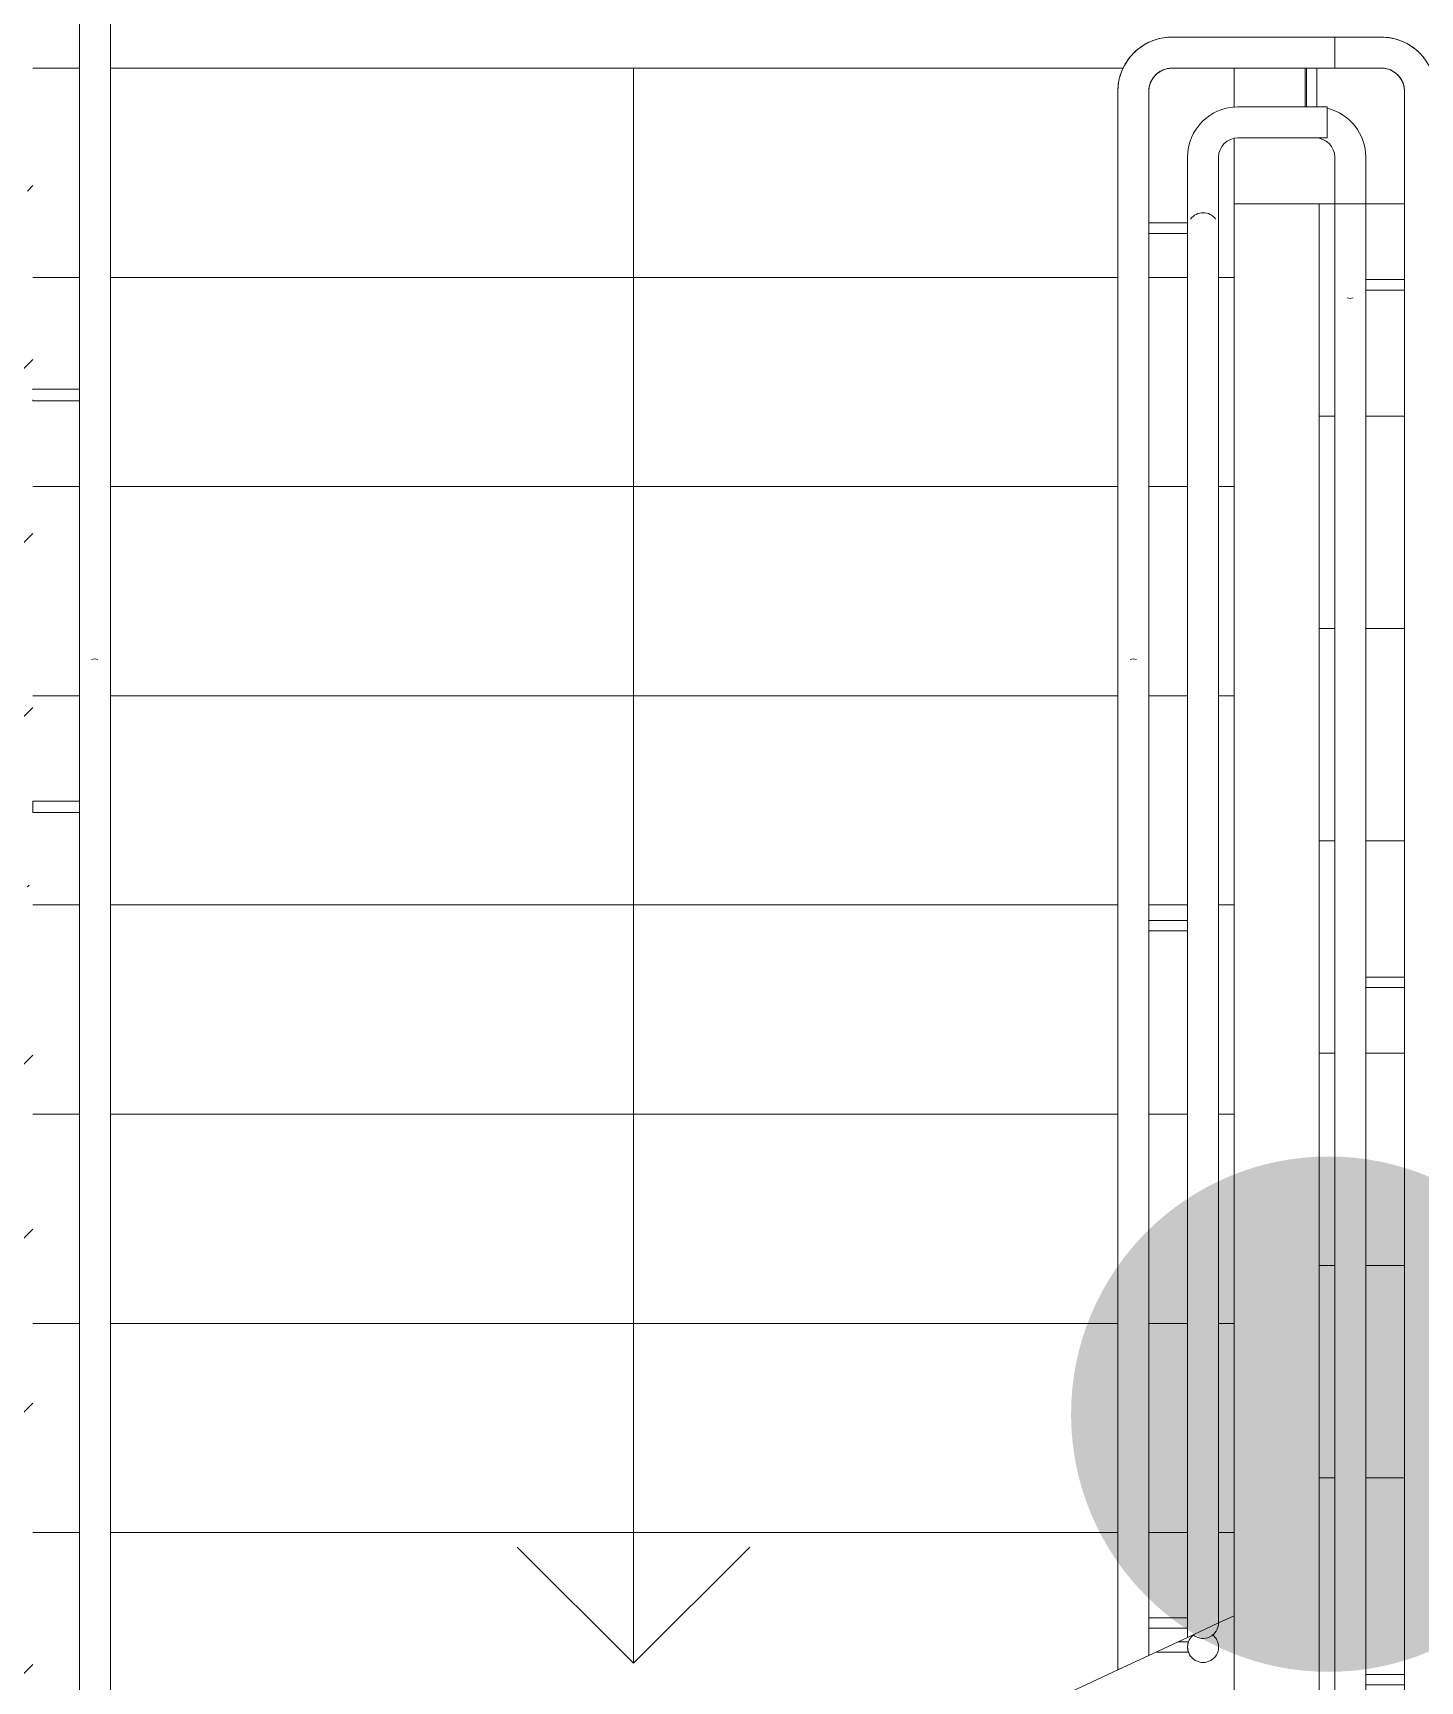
# Model space of a CAD drawing. Header units: millimetres. Extents: x -515342 to 330399, y -224905 to 507333.
# Drawn here: x -288201 to -286411, y 126217 to 128344 of the extents above; entities that cross this region are included whole.
import ezdxf

# ---------------------------------------------------------------- set-up
doc = ezdxf.new("R2010")
doc.units = ezdxf.units.MM
doc.layers.get('0').update_dxf_attribs({"lineweight": 0})
for name, color, linetype, lineweight in [('Лестницы', 7, 'Continuous', 0), ('Ограждение', 7, 'Continuous', 0), ('Стены внутренние', 7, 'Continuous', 0), ('Стрелки вверх', 7, 'Continuous', 0), ('экспертиза ДУ', 1, 'Continuous', 0)]:
    doc.layers.add(name, color=color, linetype=linetype, lineweight=lineweight)

# ---------------------------------------------------------------- blocks, each defined once
blk = doc.blocks.new('СД_Люблино_Фасады_rvt-1-О_АР_П_2__3_400_План 2 этажа')
at = {"layer": 'Стены внутренние'}
h = blk.add_hatch(dxfattribs=at)
h.set_pattern_fill('FP_1', color=256, style=0, pattern_type=2)
h.set_pattern_definition([(45, (0, 0), (-224.5064, 224.5064), []), (45, (224.5, 0), (-224.5064, 224.5064), [396.875, -79.375, 3.353, -76.022])])
h.paths.add_polyline_path([(85825, -300), (85825, 2975), (85325, 2975), (85325, -300)])
blk = doc.blocks.new('Ограждение - АР_Ограждение_Балясина_D40_900 для 1500-10049730-О_АР_П_2__3_400_План 2 этажа')
at = {"layer": 'Ограждение'}
for p, q in [((-20, 6.7), (-60, 6.7)), ((-60, -6.7), (-20, -6.7))]:
    blk.add_line(p, q, dxfattribs=at)
at = {"layer": 'Ограждение', "flags": 128}
for points in [[(-69.7, 6.7), (-68.6, 6.7), (-67.4, 6.7), (-66.3, 6.7), (-65.1, 6.7), (-63.9, 6.7), (-62.7, 6.7), (-61.5, 6.7), (-60.3, 6.7), (-60, 6.7)], [(-60, -6.7), (-61.2, -6.7), (-62.4, -6.7), (-63.6, -6.7), (-64.8, -6.7), (-66, -6.7), (-67.1, -6.7), (-68.3, -6.7), (-69.4, -6.7)]]:
    blk.add_lwpolyline(points, dxfattribs=at)
at = {"layer": 'Ограждение'}
blk.add_arc((0, 0), 20, 210, 330, dxfattribs=at)
blk = doc.blocks.new('Ограждение - АР_Ограждение_Балясина_D40_900 для 1500-10050813-О_АР_П_2__3_400_План 2 этажа')
at = {"layer": 'Ограждение'}
for p, q in [((-18.9, 6.7), (-60, 6.7)), ((-60, -6.7), (-18.9, -6.7))]:
    blk.add_line(p, q, dxfattribs=at)
at = {"layer": 'Ограждение', "flags": 128}
for points in [[(-96.7, 0), (-96.7, 0.3), (-96.6, 0.5), (-96.6, 0.8), (-96.6, 1.1), (-96.5, 1.3), (-96.5, 1.6), (-96.4, 1.8), (-96.3, 2.1), (-96.2, 2.3), (-96.1, 2.6), (-96, 2.8), (-95.9, 3.1), (-95.8, 3.3)], [(-88.5, 6.7), (-88.1, 6.7), (-87.6, 6.7), (-87.1, 6.7), (-86.6, 6.7), (-86, 6.7), (-85.4, 6.7), (-84.8, 6.7), (-84.1, 6.7), (-83.3, 6.7), (-82.6, 6.7), (-81.7, 6.7), (-80.9, 6.7), (-80, 6.7), (-79.1, 6.7), (-78.2, 6.7), (-77.2, 6.7), (-76.2, 6.7), (-75.2, 6.7), (-74.1, 6.7), (-73.1, 6.7), (-72, 6.7), (-70.9, 6.7), (-69.7, 6.7), (-68.6, 6.7), (-67.4, 6.7), (-66.3, 6.7), (-65.1, 6.7), (-63.9, 6.7), (-62.7, 6.7), (-61.5, 6.7), (-60.3, 6.7), (-60, 6.7)], [(-95.9, -3.1), (-96, -2.9), (-96.1, -2.7), (-96.2, -2.4), (-96.3, -2.2), (-96.4, -1.9), (-96.5, -1.7), (-96.5, -1.4), (-96.6, -1.1), (-96.6, -0.9), (-96.6, -0.6), (-96.7, -0.3), (-96.7, -0.1), (-96.7, 0)], [(-60, -6.7), (-61.2, -6.7), (-62.4, -6.7), (-63.6, -6.7), (-64.8, -6.7), (-66, -6.7), (-67.1, -6.7), (-68.3, -6.7), (-69.4, -6.7), (-70.6, -6.7), (-71.7, -6.7), (-72.8, -6.7), (-73.9, -6.7), (-74.9, -6.7), (-75.9, -6.7), (-76.9, -6.7), (-77.9, -6.7), (-78.9, -6.7), (-79.8, -6.7), (-80.7, -6.7), (-81.5, -6.7), (-82.3, -6.7), (-83.1, -6.7), (-83.9, -6.7), (-84.6, -6.7), (-85.2, -6.7), (-85.9, -6.7), (-86.5, -6.7), (-87, -6.7), (-87.5, -6.7), (-88, -6.7), (-88.4, -6.7)]]:
    blk.add_lwpolyline(points, dxfattribs=at)
at = {"layer": 'Ограждение'}
for centre, radius, start, end in [((-90, 0), 6.67, 360, 180), ((0, 0), 20, 360, 180), ((-90, 0), 6.67, 180, 360), ((0, 0), 20, 180, 360)]:
    blk.add_arc(centre, radius, start, end, dxfattribs=at)
for points, knots in [([(-19.2, 5.8), (-19.2, 5.6), (-19.4, 5.1), (-19.6, 4.1), (-19.9, 2.4), (-20, 1), (-20, 0)], [0.6666667, 0.6666667, 0.6666667, 0.6666667, 0.7222222, 0.7916667, 0.8611111, 1, 1, 1, 1]), ([(-20, 0), (-20, -0.8), (-19.9, -2.3), (-19.6, -4), (-19.3, -5.1), (-19.2, -5.6), (-19.2, -5.8)], [0, 0, 0, 0, 0.1111111, 0.2222222, 0.2777778, 0.3333333, 0.3333333, 0.3333333, 0.3333333])]:
    blk.add_open_spline(points, degree=3, knots=knots, dxfattribs=at)
blk = doc.blocks.new('Ограждение - АР_Ограждение_Балясина_D40_900 для 1500-10050817-О_АР_П_2__3_400_План 2 этажа')
at = {"layer": 'Ограждение'}
for p, q in [((-60.3, 6.7), (-60, 6.7)), ((-18.9, 6.7), (-60, 6.7)), ((-32.2, -6.7), (-18.9, -6.7))]:
    blk.add_line(p, q, dxfattribs=at)
for start, end in [(360, 180), (180, 233.426), (306.574, 360)]:
    blk.add_arc((0, 0), 20, start, end, dxfattribs=at)
for points, knots in [([(-19.2, 5.8), (-19.2, 5.6), (-19.4, 5.1), (-19.6, 4.1), (-19.9, 2.4), (-20, 1), (-20, 0)], [0.6666667, 0.6666667, 0.6666667, 0.6666667, 0.7222222, 0.7916667, 0.8611111, 1, 1, 1, 1]), ([(-20, 0), (-20, -0.8), (-19.9, -2.3), (-19.6, -4), (-19.3, -5.1), (-19.2, -5.6), (-19.2, -5.8)], [0, 0, 0, 0, 0.1111111, 0.2222222, 0.2777778, 0.3333333, 0.3333333, 0.3333333, 0.3333333])]:
    blk.add_open_spline(points, degree=3, knots=knots, dxfattribs=at)
blk = doc.blocks.new('Ограждение - Ограждение-9211142-О_АР_П_2__3_400_План 2 этажа')
at = {"extrusion": (0, 0, -1), "zscale": -1, "rotation": 180}
for name, p in [('Ограждение - АР_Ограждение_Балясина_D40_900 для 1500-10050817-О_АР_П_2__3_400_План 2 этажа', (-87335, 2892.1)), ('Ограждение - АР_Ограждение_Балясина_D40_900 для 1500-10050813-О_АР_П_2__3_400_План 2 этажа', (-87335, 1992.1))]:
    blk.add_blockref(name, p, dxfattribs=at)
at = {"extrusion": (0, 0, -1), "zscale": -1}
blk.add_blockref('Ограждение - АР_Ограждение_Балясина_D40_900 для 1500-10049730-О_АР_П_2__3_400_План 2 этажа', (-87525, 1720.3), dxfattribs=at)
blk = doc.blocks.new('Ограждение - АР_Ограждение_Балясина_D40_900 для 1500-V44-О_АР_П_2__3_400_План 2 этажа')
at = {"layer": 'Ограждение'}
blk.add_line((-60, -6.7), (-20, -6.7), dxfattribs=at)
at = {"layer": 'Ограждение', "flags": 128}
blk.add_lwpolyline([(-60, -6.7), (-61.2, -6.7), (-62.4, -6.7), (-63.6, -6.7), (-64.8, -6.7), (-66, -6.7), (-67.1, -6.7), (-68.3, -6.7), (-69.4, -6.7)], dxfattribs=at)
blk = doc.blocks.new('Ограждение - АР_Ограждение_Балясина_D40_900 для 1500-10050829-О_АР_П_2__3_400_План 2 этажа')
at = {"layer": 'Ограждение'}
for p, q in [((-20, 6.7), (-60, 6.7)), ((-60, -6.7), (-20, -6.7))]:
    blk.add_line(p, q, dxfattribs=at)
at = {"layer": 'Ограждение', "flags": 128}
for points in [[(-69.7, 6.7), (-68.6, 6.7), (-67.4, 6.7), (-66.3, 6.7), (-65.1, 6.7), (-63.9, 6.7), (-62.7, 6.7), (-61.5, 6.7), (-60.3, 6.7), (-60, 6.7)], [(-60, -6.7), (-61.2, -6.7), (-62.4, -6.7), (-63.6, -6.7), (-64.8, -6.7), (-66, -6.7), (-67.1, -6.7), (-68.3, -6.7), (-69.4, -6.7)]]:
    blk.add_lwpolyline(points, dxfattribs=at)
blk = doc.blocks.new('Ограждение - АР_Ограждение_Балясина_D40_900 для 1500-10050831-О_АР_П_2__3_400_План 2 этажа')
at = {"layer": 'Ограждение'}
for p, q in [((-20, 6.7), (-60, 6.7)), ((-60, -6.7), (-20, -6.7))]:
    blk.add_line(p, q, dxfattribs=at)
at = {"layer": 'Ограждение', "flags": 128}
for points in [[(-69.7, 6.7), (-68.6, 6.7), (-67.4, 6.7), (-66.3, 6.7), (-65.1, 6.7), (-63.9, 6.7), (-62.7, 6.7), (-61.5, 6.7), (-60.3, 6.7), (-60, 6.7)], [(-60, -6.7), (-61.2, -6.7), (-62.4, -6.7), (-63.6, -6.7), (-64.8, -6.7), (-66, -6.7), (-67.1, -6.7), (-68.3, -6.7), (-69.4, -6.7)]]:
    blk.add_lwpolyline(points, dxfattribs=at)
blk = doc.blocks.new('Ограждение - АР_Ограждение_Балясина_D40_900 для 1500-10050833-О_АР_П_2__3_400_План 2 этажа')
at = {"layer": 'Ограждение'}
for p, q in [((-20, 6.7), (-60, 6.7)), ((-60, -6.7), (-20, -6.7))]:
    blk.add_line(p, q, dxfattribs=at)
at = {"layer": 'Ограждение', "flags": 128}
for points in [[(-69.7, 6.7), (-68.6, 6.7), (-67.4, 6.7), (-66.3, 6.7), (-65.1, 6.7), (-63.9, 6.7), (-62.7, 6.7), (-61.5, 6.7), (-60.3, 6.7), (-60, 6.7)], [(-60, -6.7), (-61.2, -6.7), (-62.4, -6.7), (-63.6, -6.7), (-64.8, -6.7), (-66, -6.7), (-67.1, -6.7), (-68.3, -6.7), (-69.4, -6.7)]]:
    blk.add_lwpolyline(points, dxfattribs=at)
blk = doc.blocks.new('Ограждение - Ограждение-9900275-О_АР_П_2__3_400_План 2 этажа')
for name, p, rotation in [('Ограждение - АР_Ограждение_Балясина_D40_900 для 1500-V44-О_АР_П_2__3_400_План 2 этажа', (87473.6, 4859.7), 270), ('Ограждение - АР_Ограждение_Балясина_D40_900 для 1500-10050833-О_АР_П_2__3_400_План 2 этажа', (87525, 4650), 180), ('Ограждение - АР_Ограждение_Балясина_D40_900 для 1500-10050831-О_АР_П_2__3_400_План 2 этажа', (87525, 3750), 180), ('Ограждение - АР_Ограждение_Балясина_D40_900 для 1500-10050829-О_АР_П_2__3_400_План 2 этажа', (87525, 2850), 180)]:
    blk.add_blockref(name, p, dxfattribs=dict(rotation=rotation))
blk = doc.blocks.new('Тип верхнего поручня - Верхний поручень_Внутренний_-9900330-О_АР_П_2__3_400_План 2 этажа')
at = {"layer": 'Ограждение'}
for p, q in [((87505, 4677.6), (87505, 1758.6)), ((87545, 1758.6), (87545, 4677.6))]:
    blk.add_line(p, q, dxfattribs=at)
at = {"layer": 'Ограждение', "flags": 128}
blk.add_lwpolyline([(87521.1, 4633.1), (87525, 4632.2), (87528.9, 4633.1)], dxfattribs=at)
blk = doc.blocks.new('Тип верхнего поручня - Верхний поручень_Внутренний_-V45-О_АР_П_2__3_400_План 2 этажа')
at = {"layer": 'Ограждение'}
for p, q in [((87505, 4764.8), (87505, 4814.7)), ((87545, 4764.8), (87545, 4814.7)), ((87505, 4745), (87505, 4764.8)), ((87545, 4745), (87545, 4764.8)), ((87505, 1749.8), (87505, 4745)), ((87545, 1749.8), (87545, 4745))]:
    blk.add_line(p, q, dxfattribs=at)
for radius, start, end in [(65, 360, 76.1538), (25, 0, 90)]:
    blk.add_arc((87480, 4814.7), radius, start, end, dxfattribs=at)
blk = doc.blocks.new('Тип перил - Перила_Внутренний_-9900343-О_АР_П_2__3_400_План 2 этажа')
at = {"layer": 'Ограждение'}
for p, q in [((87565, 4969.7), (87505.1, 4969.7)), ((87505.1, 4929.7), (87565, 4929.7)), ((87595, 4899.7), (87595, 4766)), ((87595, 4752.8), (87595, 1759.6))]:
    blk.add_line(p, q, dxfattribs=at)
at = {"layer": 'Ограждение', "flags": 128}
for points in [[(87615.7, 4947.9), (87613.8, 4949.9), (87611.7, 4951.8), (87609.6, 4953.6), (87607.4, 4955.4), (87605.1, 4957), (87602.8, 4958.6), (87600.4, 4960), (87598, 4961.4), (87595.5, 4962.7), (87593, 4963.9), (87590.4, 4964.9), (87587.7, 4965.9), (87585.1, 4966.7), (87582.4, 4967.5), (87579.6, 4968.1), (87576.9, 4968.7), (87574.1, 4969.1), (87571.3, 4969.4), (87568.6, 4969.6), (87565.8, 4969.7), (87565, 4969.7)], [(87565, 4929.7), (87566.2, 4929.7), (87567.4, 4929.6), (87568.6, 4929.5), (87569.8, 4929.3), (87571, 4929.1), (87572.1, 4928.8), (87573.3, 4928.5), (87574.4, 4928.2), (87575.6, 4927.8), (87576.7, 4927.3), (87577.8, 4926.8), (87578.9, 4926.3), (87579.9, 4925.7), (87580.9, 4925.1), (87581.9, 4924.4), (87582.9, 4923.7), (87583.9, 4923), (87584.8, 4922.2), (87585.7, 4921.4), (87586.5, 4920.6), (87587.3, 4919.7), (87588.1, 4918.8), (87588.9, 4917.9), (87589.6, 4916.9), (87590.2, 4915.9), (87590.9, 4914.9), (87591.5, 4913.8), (87592, 4912.7), (87592.5, 4911.7), (87593, 4910.5), (87593.4, 4909.4), (87593.7, 4908.3), (87594.1, 4907.1), (87594.3, 4906), (87594.6, 4904.8), (87594.7, 4903.6), (87594.9, 4902.4), (87595, 4901.2), (87595, 4900), (87595, 4899.7)], [(87595, 4766), (87595, 4764.8), (87595, 4763.6), (87595, 4762.4), (87595, 4761.2), (87595, 4760), (87595, 4758.9), (87595, 4757.7), (87595, 4756.5), (87595, 4755.4), (87595, 4754.3), (87595, 4753.2), (87595, 4752.8)]]:
    blk.add_lwpolyline(points, dxfattribs=at)
blk = doc.blocks.new('Тип перил - Перила_Внутренний_-V46-О_АР_П_2__3_400_План 2 этажа')
at = {"layer": 'Ограждение'}
for p, q in [((87565, 4969.7), (87505.1, 4969.7)), ((87565, 4929.7), (87505.1, 4929.7)), ((87595, 4766), (87595, 4899.7)), ((87595, 4743.9), (87595, 4766)), ((87595, 1750.8), (87595, 4743.9))]:
    blk.add_line(p, q, dxfattribs=at)
for radius in [70, 30]:
    blk.add_arc((87565, 4899.7), radius, 0, 90, dxfattribs=at)
blk = doc.blocks.new('Ограждение - АР_Ограждение_Балясина_D40_900 для 1500-V48-О_АР_П_2__3_400_План 2 этажа')
at = {"layer": 'Ограждение'}
for p, q in [((-20, 6.7), (-60, 6.7)), ((-60, -6.7), (-20, -6.7))]:
    blk.add_line(p, q, dxfattribs=at)
at = {"layer": 'Ограждение', "flags": 128}
for points in [[(-69.7, 6.7), (-68.6, 6.7), (-67.4, 6.7), (-66.3, 6.7), (-65.1, 6.7), (-63.9, 6.7), (-62.7, 6.7), (-61.5, 6.7), (-60.3, 6.7), (-60, 6.7)], [(-60, -6.7), (-61.2, -6.7), (-62.4, -6.7), (-63.6, -6.7), (-64.8, -6.7), (-66, -6.7), (-67.1, -6.7), (-68.3, -6.7), (-69.4, -6.7)]]:
    blk.add_lwpolyline(points, dxfattribs=at)
blk = doc.blocks.new('Ограждение - АР_Ограждение_Балясина_D40_900 для 1500-10050883-О_АР_П_2__3_400_План 2 этажа')
at = {"layer": 'Ограждение'}
for p, q in [((-20, 6.7), (-60, 6.7)), ((-60, -6.7), (-20, -6.7))]:
    blk.add_line(p, q, dxfattribs=at)
at = {"layer": 'Ограждение', "flags": 128}
for points in [[(-69.7, 6.7), (-68.6, 6.7), (-67.4, 6.7), (-66.3, 6.7), (-65.1, 6.7), (-63.9, 6.7), (-62.7, 6.7), (-61.5, 6.7), (-60.3, 6.7), (-60, 6.7)], [(-60, -6.7), (-61.2, -6.7), (-62.4, -6.7), (-63.6, -6.7), (-64.8, -6.7), (-66, -6.7), (-67.1, -6.7), (-68.3, -6.7), (-69.4, -6.7)]]:
    blk.add_lwpolyline(points, dxfattribs=at)
at = {"layer": 'Ограждение', "lineweight": 18}
blk.add_arc((0, 0), 20, 360, 128.493, dxfattribs=at)
blk = doc.blocks.new('Ограждение - АР_Ограждение_Балясина_D40_900 для 1500-10050885-О_АР_П_2__3_400_План 2 этажа')
at = {"layer": 'Ограждение'}
for p, q in [((-20, 6.7), (-60, 6.7)), ((-60, -6.7), (-20, -6.7))]:
    blk.add_line(p, q, dxfattribs=at)
at = {"layer": 'Ограждение', "flags": 128}
for points in [[(-69.7, 6.7), (-68.6, 6.7), (-67.4, 6.7), (-66.3, 6.7), (-65.1, 6.7), (-63.9, 6.7), (-62.7, 6.7), (-61.5, 6.7), (-60.3, 6.7), (-60, 6.7)], [(-60, -6.7), (-61.2, -6.7), (-62.4, -6.7), (-63.6, -6.7), (-64.8, -6.7), (-66, -6.7), (-67.1, -6.7), (-68.3, -6.7), (-69.4, -6.7)]]:
    blk.add_lwpolyline(points, dxfattribs=at)
blk = doc.blocks.new('Ограждение - АР_Ограждение_Балясина_D40_900 для 1500-10050879-О_АР_П_2__3_400_План 2 этажа')
at = {"layer": 'Ограждение'}
for p, q in [((-20, 6.7), (-60, 6.7)), ((-60, -6.7), (-20, -6.7))]:
    blk.add_line(p, q, dxfattribs=at)
at = {"layer": 'Ограждение', "flags": 128}
for points in [[(-69.7, 6.7), (-68.6, 6.7), (-67.4, 6.7), (-66.3, 6.7), (-65.1, 6.7), (-63.9, 6.7), (-62.7, 6.7), (-61.5, 6.7), (-60.3, 6.7), (-60, 6.7)], [(-60, -6.7), (-61.2, -6.7), (-62.4, -6.7), (-63.6, -6.7), (-64.8, -6.7), (-66, -6.7), (-67.1, -6.7), (-68.3, -6.7), (-69.4, -6.7)]]:
    blk.add_lwpolyline(points, dxfattribs=at)
at = {"layer": 'Ограждение', "lineweight": 18}
blk.add_arc((0, 0), 20, 216.0635, 323.9365, dxfattribs=at)
blk = doc.blocks.new('Ограждение - Ограждение-10018718-О_АР_П_2__3_400_План 2 этажа')
at = {"extrusion": (0, 0, -1), "zscale": -1}
for name, p, rotation in [('Ограждение - АР_Ограждение_Балясина_D40_900 для 1500-V48-О_АР_П_2__3_400_План 2 этажа', (-87475, 4859.7), 270), ('Ограждение - АР_Ограждение_Балясина_D40_900 для 1500-10050879-О_АР_П_2__3_400_План 2 этажа', (-87335, 4723.1), 180), ('Ограждение - АР_Ограждение_Балясина_D40_900 для 1500-10050885-О_АР_П_2__3_400_План 2 этажа', (-87335, 3823.1), 180), ('Ограждение - АР_Ограждение_Балясина_D40_900 для 1500-10050883-О_АР_П_2__3_400_План 2 этажа', (-87335, 2923.1), 180)]:
    blk.add_blockref(name, p, dxfattribs=dict(at, rotation=rotation))
blk = doc.blocks.new('Тип верхнего поручня - Верхний поручень_Внутренний_-10018721-О_АР_П_2__3_400_План 2 этажа')
at = {"layer": 'Ограждение'}
for p, q in [((87450.4, 4879.7), (87380, 4879.7)), ((87495, 4879.7), (87450.4, 4879.7)), ((87495, 4839.7), (87495, 4879.7)), ((87450.4, 4839.7), (87380, 4839.7)), ((87495, 4839.7), (87450.4, 4839.7)), ((87315, 4814.7), (87315, 4755.3)), ((87355, 4814.7), (87355, 4755.3)), ((87315, 4755.3), (87315, 4734.5)), ((87355, 4755.3), (87355, 4734.5)), ((87315, 4734.5), (87315, 2904.5)), ((87355, 4734.5), (87355, 2923.1)), ((87315, 2904.5), (87355, 2923.1))]:
    blk.add_line(p, q, dxfattribs=at)
for radius in [65, 25]:
    blk.add_arc((87380, 4814.7), radius, 90, 180, dxfattribs=at)
blk = doc.blocks.new('Тип перил - Перила_Внутренний_-10018732-О_АР_П_2__3_400_План 2 этажа')
at = {"layer": 'Ограждение'}
for p, q in [((87475, 4969.7), (87295, 4969.7)), ((87505.1, 4969.7), (87475, 4969.7)), ((87505.1, 4952), (87505.1, 4947.3)), ((87295, 4929.7), (87475, 4929.7)), ((87475, 4929.7), (87505.1, 4929.7)), ((87225, 4899.7), (87225, 4832)), ((87265, 4832), (87265, 4899.7)), ((87225, 4799.5), (87225, 4124.3)), ((87265, 4124.3), (87265, 4799.5))]:
    blk.add_line(p, q, dxfattribs=at)
at = {"layer": 'Ограждение', "flags": 128}
for points in [[(87295, 4969.7), (87292.2, 4969.6), (87289.4, 4969.5), (87286.6, 4969.2), (87283.8, 4968.8), (87281.1, 4968.3), (87278.4, 4967.7), (87275.7, 4967), (87273, 4966.1), (87270.3, 4965.2), (87267.7, 4964.2), (87265.2, 4963), (87262.7, 4961.8), (87260.2, 4960.4), (87257.8, 4959), (87255.5, 4957.5), (87253.2, 4955.8), (87251, 4954.1), (87248.8, 4952.3), (87246.8, 4950.4), (87244.8, 4948.4), (87242.9, 4946.4), (87241, 4944.3), (87239.3, 4942.1), (87237.7, 4939.8), (87236.1, 4937.5), (87234.6, 4935.1), (87233.3, 4932.7), (87232, 4930.2), (87230.8, 4927.6), (87229.8, 4925), (87228.8, 4922.4), (87227.9, 4919.7), (87227.2, 4917.1), (87226.5, 4914.3), (87226, 4911.6), (87225.6, 4908.8), (87225.3, 4906), (87225.1, 4903.2), (87225, 4900.4), (87225, 4899.7)], [(87265, 4899.7), (87265, 4900.9), (87265.1, 4902.1), (87265.2, 4903.3), (87265.4, 4904.5), (87265.6, 4905.6), (87265.9, 4906.8), (87266.2, 4908), (87266.5, 4909.1), (87266.9, 4910.2), (87267.4, 4911.4), (87267.9, 4912.5), (87268.4, 4913.5), (87269, 4914.6), (87269.6, 4915.6), (87270.2, 4916.6), (87270.9, 4917.6), (87271.7, 4918.5), (87272.4, 4919.5), (87273.3, 4920.3), (87274.1, 4921.2), (87275, 4922), (87275.9, 4922.8), (87276.8, 4923.5), (87277.8, 4924.3), (87278.8, 4924.9), (87279.8, 4925.6), (87280.9, 4926.1), (87281.9, 4926.7), (87283, 4927.2), (87284.1, 4927.6), (87285.3, 4928.1), (87286.4, 4928.4), (87287.6, 4928.7), (87288.7, 4929), (87289.9, 4929.2), (87291.1, 4929.4), (87292.3, 4929.6), (87293.5, 4929.6), (87294.7, 4929.7), (87295, 4929.7)], [(87225, 4799.5), (87225, 4802), (87225, 4804.6), (87225, 4807.2), (87225, 4809.8), (87225, 4812.5), (87225, 4815.2), (87225, 4817.9), (87225, 4820.7), (87225, 4823.4), (87225, 4826.2), (87225, 4829), (87225, 4831.8), (87225, 4832)], [(87265, 4832), (87265, 4829.2), (87265, 4826.4), (87265, 4823.6), (87265, 4820.8), (87265, 4818.1), (87265, 4815.3), (87265, 4812.6), (87265, 4809.9), (87265, 4807.3), (87265, 4804.7), (87265, 4802.2), (87265, 4799.6), (87265, 4799.5)], [(87248.9, 4166.6), (87245, 4167.5), (87241.1, 4166.6)]]:
    blk.add_lwpolyline(points, dxfattribs=at)
blk = doc.blocks.new('Тип перил - Перила_Внутренний_-V49-О_АР_П_2__3_400_План 2 этажа')
at = {"layer": 'Ограждение'}
for p, q in [((87505.1, 4969.7), (87295, 4969.7)), ((87505.1, 4929.7), (87505.1, 4969.7)), ((87505.1, 4929.7), (87295, 4929.7)), ((87225, 4899.7), (87225, 4832)), ((87265, 4899.7), (87265, 4832)), ((87225, 4832), (87225, 4808.8)), ((87265, 4832), (87265, 4808.8)), ((87225, 4808.8), (87225, 2862.5)), ((87265, 4808.8), (87265, 2881.2)), ((87225, 2862.5), (87265, 2881.2))]:
    blk.add_line(p, q, dxfattribs=at)
for radius in [70, 30]:
    blk.add_arc((87295, 4899.7), radius, 90, 180, dxfattribs=at)
blk = doc.blocks.new('Тип перил - Перила_Внутренний_-10018787-О_АР_П_2__3_400_План 2 этажа')
at = {"layer": 'Ограждение'}
for p, q in [((85885, 5229.7), (85885, 4942)), ((85902.7, 5229.7), (85907.3, 5229.7)), ((85925, 4942), (85925, 5229.7)), ((85885, 4909.5), (85885, 4124.3)), ((85925, 4124.3), (85925, 4909.5))]:
    blk.add_line(p, q, dxfattribs=at)
at = {"layer": 'Ограждение', "flags": 128}
for points in [[(85885, 4909.5), (85885, 4912), (85885, 4914.6), (85885, 4917.2), (85885, 4919.8), (85885, 4922.5), (85885, 4925.2), (85885, 4927.9), (85885, 4930.7), (85885, 4933.4), (85885, 4936.2), (85885, 4939), (85885, 4941.8), (85885, 4942)], [(85925, 4942), (85925, 4939.2), (85925, 4936.4), (85925, 4933.6), (85925, 4930.8), (85925, 4928.1), (85925, 4925.3), (85925, 4922.6), (85925, 4919.9), (85925, 4917.3), (85925, 4914.7), (85925, 4912.2), (85925, 4909.6), (85925, 4909.5)], [(85908.9, 4166.6), (85905, 4167.5), (85901.1, 4166.6)]]:
    blk.add_lwpolyline(points, dxfattribs=at)
blk = doc.blocks.new('Тип перил - Перила_Внутренний_-V50-О_АР_П_2__3_400_План 2 этажа')
at = {"layer": 'Ограждение'}
for p, q in [((85885, 5229.7), (85885, 4942)), ((85925, 5229.7), (85925, 4942)), ((85885, 4942), (85885, 4918.8)), ((85925, 4942), (85925, 4918.8)), ((85885, 4918.8), (85885, 2237.7)), ((85925, 4918.8), (85925, 2256.3))]:
    blk.add_line(p, q, dxfattribs=at)
blk = doc.blocks.new('Элемент ограждения_Опора Г-образная - АР_Ограждение_Опора_D15 высота60 консоль80-V51-О_АР_П_2__3_400_План 2 этажа')
at = {"layer": 'Ограждение'}
for p, q in [((-7.5, 80), (-7.5, 20)), ((-7.5, 80), (-6.5, 80)), ((6.5, 80), (7.5, 80)), ((7.5, 20), (7.5, 80))]:
    blk.add_line(p, q, dxfattribs=at)
blk = doc.blocks.new('Элемент ограждения_Опора Г-образная - АР_Ограждение_Опора_D15 высота60 консоль80-V52-О_АР_П_2__3_400_План 2 этажа')
at = {"layer": 'Ограждение'}
for p, q in [((-7.5, 80), (-7.5, 20)), ((-7.5, 80), (0, 80)), ((0, 80), (7.5, 80)), ((7.5, 20), (7.5, 80))]:
    blk.add_line(p, q, dxfattribs=at)

msp = doc.modelspace()

# ---------------------------------------------------------------- hatches: boundary and pattern name
at = {"layer": 'Стены внутренние'}
h = msp.add_hatch(dxfattribs=at)
h.set_pattern_fill('FP_1', color=256, style=0, pattern_type=2)
h.set_pattern_definition([(45, (-374025.76, 123368.6), (-224.5064, 224.5064), []), (45, (-373801.25, 123368.6), (-224.5064, 224.5064), [396.875, -79.375, 3.353, -76.022])])
h.paths.add_polyline_path([(-288200.759, 126343.5459), (-288200.759, 129573.6058), (-288590.759, 129573.6058), (-288590.759, 126343.5459)])
h.paths.add_polyline_path([(-288390.5808, 128137.7364), (-288413.1238, 128137.7364), (-288445.759, 128149.6146), (-288472.3635, 128171.9384), (-288489.7283, 128202.0151), (-288495.759, 128236.2171), (-288489.7283, 128270.4192), (-288472.3635, 128300.4959), (-288445.759, 128322.8197), (-288413.1238, 128334.6979), (-288378.3942, 128334.6979), (-288345.759, 128322.8197), (-288319.1546, 128300.4959), (-288301.7897, 128270.4192), (-288295.759, 128236.2171), (-288301.7897, 128202.0151), (-288319.1546, 128171.9384), (-288345.759, 128149.6146), (-288378.3942, 128137.7364)])
h.paths.add_polyline_path([(-288390.5808, 128535.125), (-288413.1238, 128535.125), (-288445.759, 128547.0033), (-288472.3635, 128569.327), (-288489.7283, 128599.4038), (-288495.759, 128633.6058), (-288489.7283, 128667.8078), (-288472.3635, 128697.8846), (-288445.759, 128720.2083), (-288413.1238, 128732.0866), (-288378.3942, 128732.0866), (-288345.759, 128720.2083), (-288319.1546, 128697.8846), (-288301.7897, 128667.8078), (-288295.759, 128633.6058), (-288301.7897, 128599.4038), (-288319.1546, 128569.327), (-288345.759, 128547.0033), (-288378.3942, 128535.125)])
h.paths.add_polyline_path([(-288390.5808, 128935.125), (-288413.1238, 128935.125), (-288445.759, 128947.0033), (-288472.3635, 128969.327), (-288489.7283, 128999.4038), (-288495.759, 129033.6058), (-288489.7283, 129067.8078), (-288472.3635, 129097.8846), (-288445.759, 129120.2083), (-288413.1238, 129132.0866), (-288378.3942, 129132.0866), (-288345.759, 129120.2083), (-288319.1546, 129097.8846), (-288301.7897, 129067.8078), (-288295.759, 129033.6058), (-288301.7897, 128999.4038), (-288319.1546, 128969.327), (-288345.759, 128947.0033), (-288378.3942, 128935.125)])
h.paths.add_polyline_path([(-288390.5808, 129261.9541), (-288413.1238, 129261.9541), (-288445.759, 129273.8323), (-288472.3635, 129296.1561), (-288489.7283, 129326.2329), (-288495.759, 129360.4349), (-288489.7283, 129394.6369), (-288472.3635, 129424.7137), (-288445.759, 129447.0374), (-288413.1238, 129458.9157), (-288378.3942, 129458.9157), (-288345.759, 129447.0374), (-288319.1546, 129424.7137), (-288301.7897, 129394.6369), (-288295.759, 129360.4349), (-288301.7897, 129326.2329), (-288319.1546, 129296.1561), (-288345.759, 129273.8323), (-288378.3942, 129261.9541)])
at = {"layer": 'экспертиза ДУ', "lineweight": 0}
h = msp.add_hatch(color=5, dxfattribs=at)
edge = h.paths.add_edge_path()
edge.add_arc((-286528.5652, 126561.156), 332.544, 0, 360)

# ---------------------------------------------------------------- linework, layer by layer
at = {"layer": 'Лестницы'}
for p, q in [((-288140.746, 128298.2839), (-288200.746, 128298.2839)), ((-288140.746, 128298.2839), (-288200.746, 128298.2839)), ((-286793.4753, 128298.2839), (-288100.9262, 128298.2839)), ((-286793.4753, 128298.2839), (-288100.9262, 128298.2839)), ((-286650.746, 128298.2839), (-286650.746, 128247.2921)), ((-286650.746, 128206.9478), (-286650.746, 128028.2839)), ((-286650.746, 128122.9731), (-286540.759, 128122.9731)), ((-286540.759, 128122.9731), (-286430.3817, 128122.9731)), ((-286540.759, 127848.9731), (-286540.759, 128122.9731)), ((-286540.759, 128122.9731), (-286430.3817, 128122.9731)), ((-288140.746, 128028.2839), (-288200.746, 128028.2839)), ((-288140.746, 128028.2839), (-288200.746, 128028.2839)), ((-286800.759, 128028.2839), (-288100.746, 128028.2839)), ((-286800.759, 128028.2839), (-288100.746, 128028.2839)), ((-286710.759, 128028.2839), (-286760.759, 128028.2839)), ((-286710.759, 128028.2839), (-286760.759, 128028.2839)), ((-286650.746, 128028.2839), (-286670.759, 128028.2839)), ((-286650.746, 128028.2839), (-286670.759, 128028.2839)), ((-286650.746, 128028.2839), (-286650.746, 127758.2839)), ((-286540.759, 127574.9731), (-286540.759, 127848.9731)), ((-286540.759, 127848.9731), (-286520.759, 127848.9731)), ((-286540.759, 127848.9731), (-286520.759, 127848.9731)), ((-286480.759, 127848.9731), (-286430.759, 127848.9731)), ((-286480.759, 127848.9731), (-286430.759, 127848.9731)), ((-288140.746, 127758.2839), (-288200.746, 127758.2839)), ((-288140.746, 127758.2839), (-288200.746, 127758.2839)), ((-286800.759, 127758.2839), (-288100.746, 127758.2839)), ((-286800.759, 127758.2839), (-288100.746, 127758.2839)), ((-286710.759, 127758.2839), (-286760.759, 127758.2839)), ((-286710.759, 127758.2839), (-286760.759, 127758.2839)), ((-286650.746, 127758.2839), (-286670.759, 127758.2839)), ((-286650.746, 127758.2839), (-286670.759, 127758.2839)), ((-286650.746, 127758.2839), (-286650.746, 127488.2839)), ((-286540.759, 127300.9731), (-286540.759, 127574.9731)), ((-286540.759, 127574.9731), (-286520.759, 127574.9731)), ((-286540.759, 127574.9731), (-286520.759, 127574.9731)), ((-286480.759, 127574.9731), (-286430.759, 127574.9731)), ((-286480.759, 127574.9731), (-286430.759, 127574.9731)), ((-288140.746, 127488.2839), (-288200.746, 127488.2839)), ((-288140.746, 127488.2839), (-288200.746, 127488.2839)), ((-286800.759, 127488.2839), (-288100.746, 127488.2839)), ((-286800.759, 127488.2839), (-288100.746, 127488.2839)), ((-286710.759, 127488.2839), (-286760.759, 127488.2839)), ((-286710.759, 127488.2839), (-286760.759, 127488.2839)), ((-286650.746, 127488.2839), (-286670.759, 127488.2839)), ((-286650.746, 127488.2839), (-286670.759, 127488.2839)), ((-286650.746, 127488.2839), (-286650.746, 127218.2839)), ((-286540.759, 127026.9731), (-286540.759, 127300.9731)), ((-286540.759, 127300.9731), (-286520.759, 127300.9731)), ((-286540.759, 127300.9731), (-286520.759, 127300.9731)), ((-286480.759, 127300.9731), (-286430.759, 127300.9731)), ((-286480.759, 127300.9731), (-286430.759, 127300.9731)), ((-288140.746, 127218.2839), (-288200.746, 127218.2839)), ((-288140.746, 127218.2839), (-288200.746, 127218.2839)), ((-286800.759, 127218.2839), (-288100.746, 127218.2839)), ((-286800.759, 127218.2839), (-288100.746, 127218.2839)), ((-286710.759, 127218.2839), (-286760.759, 127218.2839)), ((-286710.759, 127218.2839), (-286760.759, 127218.2839)), ((-286650.746, 127218.2839), (-286670.759, 127218.2839)), ((-286650.746, 127218.2839), (-286670.759, 127218.2839)), ((-286650.746, 127218.2839), (-286650.746, 126948.2839)), ((-286540.759, 126752.9731), (-286540.759, 127026.9731)), ((-286540.759, 127026.9731), (-286520.759, 127026.9731)), ((-286540.759, 127026.9731), (-286520.759, 127026.9731)), ((-286480.759, 127026.9731), (-286430.759, 127026.9731)), ((-286480.759, 127026.9731), (-286430.759, 127026.9731)), ((-288140.746, 126948.2839), (-288200.746, 126948.2839)), ((-288140.746, 126948.2839), (-288200.746, 126948.2839)), ((-286800.759, 126948.2839), (-288100.746, 126948.2839)), ((-286800.759, 126948.2839), (-288100.746, 126948.2839)), ((-286710.759, 126948.2839), (-286760.759, 126948.2839)), ((-286710.759, 126948.2839), (-286760.759, 126948.2839)), ((-286650.746, 126948.2839), (-286670.759, 126948.2839)), ((-286650.746, 126948.2839), (-286670.759, 126948.2839)), ((-286650.746, 126948.2839), (-286650.746, 126678.2839)), ((-286540.759, 126478.9731), (-286540.759, 126752.9731)), ((-286540.759, 126752.9731), (-286520.759, 126752.9731)), ((-286540.759, 126752.9731), (-286520.759, 126752.9731)), ((-286480.759, 126752.9731), (-286430.759, 126752.9731)), ((-286480.759, 126752.9731), (-286430.759, 126752.9731)), ((-288140.746, 126678.2839), (-288200.746, 126678.2839)), ((-288140.746, 126678.2839), (-288200.746, 126678.2839)), ((-286800.759, 126678.2839), (-288100.746, 126678.2839)), ((-286800.759, 126678.2839), (-288100.746, 126678.2839)), ((-286710.759, 126678.2839), (-286760.759, 126678.2839)), ((-286710.759, 126678.2839), (-286760.759, 126678.2839)), ((-286650.746, 126678.2839), (-286670.759, 126678.2839)), ((-286650.746, 126678.2839), (-286670.759, 126678.2839)), ((-286650.746, 126678.2839), (-286650.746, 126408.2839)), ((-286540.759, 126204.9731), (-286540.759, 126478.9731)), ((-286540.759, 126478.9731), (-286520.759, 126478.9731)), ((-286540.759, 126478.9731), (-286520.759, 126478.9731)), ((-286480.759, 126478.9731), (-286430.759, 126478.9731)), ((-286480.759, 126478.9731), (-286430.759, 126478.9731)), ((-288140.746, 126408.2839), (-288200.746, 126408.2839)), ((-288140.746, 126408.2839), (-288200.746, 126408.2839)), ((-286800.759, 126408.2839), (-288100.746, 126408.2839)), ((-286800.759, 126408.2839), (-288100.746, 126408.2839)), ((-286710.759, 126408.2839), (-286760.759, 126408.2839)), ((-286710.759, 126408.2839), (-286760.759, 126408.2839)), ((-286650.746, 126408.2839), (-286670.759, 126408.2839)), ((-286650.746, 126408.2839), (-286670.759, 126408.2839)), ((-286650.746, 126408.2839), (-286650.746, 126301.0608)), ((-286670.759, 126291.7286), (-286650.746, 126301.0608)), ((-286650.759, 126301.0608), (-286650.759, 126068.2171)), ((-286760.759, 126249.7609), (-286710.759, 126273.0763)), ((-287312.4575, 125992.4997), (-286800.759, 126231.1086))]:
    msp.add_line(p, q, dxfattribs=at)
at = {"layer": 'Стрелки вверх'}
for p, q in [((-287425.746, 128298.2839), (-287425.746, 128028.2839)), ((-287425.746, 128028.2839), (-287425.746, 127758.2839)), ((-287425.746, 127758.2839), (-287425.746, 127488.2839)), ((-287425.746, 127488.2839), (-287425.746, 127218.2839)), ((-287425.746, 127218.2839), (-287425.746, 126948.2839)), ((-287425.746, 126948.2839), (-287425.746, 126678.2839)), ((-287425.746, 126678.2839), (-287425.746, 126408.2839)), ((-287425.746, 126408.2839), (-287425.746, 126239.6724)), ((-287425.746, 126239.6724), (-287575.746, 126389.6724)), ((-287425.746, 126239.6724), (-287275.746, 126389.6724))]:
    msp.add_line(p, q, dxfattribs=at)

# ---------------------------------------------------------------- block references
msp.add_blockref('СД_Люблино_Фасады_rvt-1-О_АР_П_2__3_400_План 2 этажа', (-374025.759, 123368.6058))
at = {"layer": 'Ограждение'}
for name in ['Тип перил - Перила_Внутренний_-10018787-О_АР_П_2__3_400_План 2 этажа', 'Тип перил - Перила_Внутренний_-V50-О_АР_П_2__3_400_План 2 этажа', 'Тип перил - Перила_Внутренний_-10018732-О_АР_П_2__3_400_План 2 этажа', 'Тип перил - Перила_Внутренний_-V49-О_АР_П_2__3_400_План 2 этажа', 'Тип перил - Перила_Внутренний_-9900343-О_АР_П_2__3_400_План 2 этажа', 'Тип перил - Перила_Внутренний_-V46-О_АР_П_2__3_400_План 2 этажа', 'Ограждение - Ограждение-10018718-О_АР_П_2__3_400_План 2 этажа', 'Ограждение - Ограждение-9900275-О_АР_П_2__3_400_План 2 этажа', 'Тип верхнего поручня - Верхний поручень_Внутренний_-10018721-О_АР_П_2__3_400_План 2 этажа', 'Тип верхнего поручня - Верхний поручень_Внутренний_-V45-О_АР_П_2__3_400_План 2 этажа', 'Тип верхнего поручня - Верхний поручень_Внутренний_-9900330-О_АР_П_2__3_400_План 2 этажа', 'Ограждение - Ограждение-9211142-О_АР_П_2__3_400_План 2 этажа']:
    msp.add_blockref(name, (-374025.759, 123368.6058), dxfattribs=at)
at = {"layer": 'Ограждение', "rotation": 90}
for name, p in [('Элемент ограждения_Опора Г-образная - АР_Ограждение_Опора_D15 высота60 консоль80-V51-О_АР_П_2__3_400_План 2 этажа', (-288120.746, 127876.5707)), ('Элемент ограждения_Опора Г-образная - АР_Ограждение_Опора_D15 высота60 консоль80-V52-О_АР_П_2__3_400_План 2 этажа', (-288120.746, 127344.9273))]:
    msp.add_blockref(name, p, dxfattribs=at)

doc.saveas('drawing.dxf')
